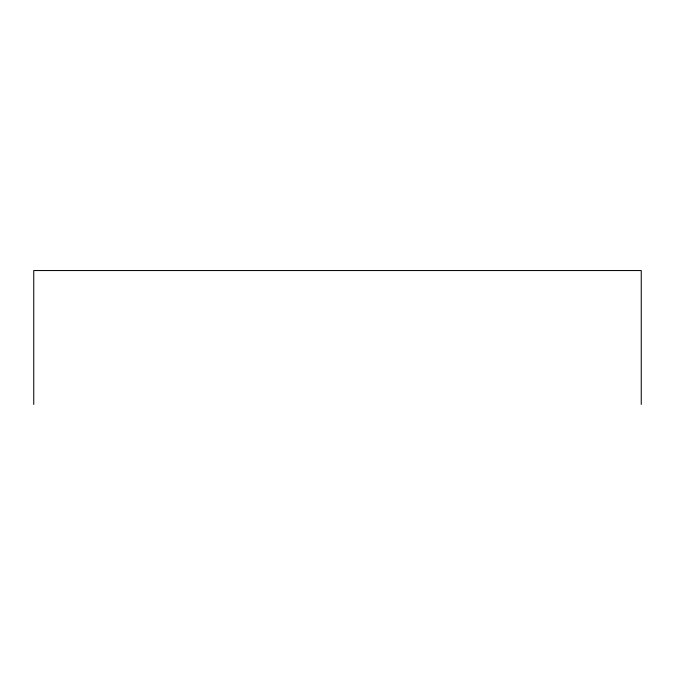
<?xml version="1.0" encoding="UTF-8"?>
<svg xmlns="http://www.w3.org/2000/svg" width="675" height="675" viewBox="0 0 675 675"><rect width="100%" height="100%" fill="white"/><g stroke="black" fill="none" stroke-linecap="round" stroke-linejoin="round"><path stroke-width="1.01" d="M641.25 404.452L641.25 270.548L33.75 270.548L33.75 404.452"/></g></svg>
